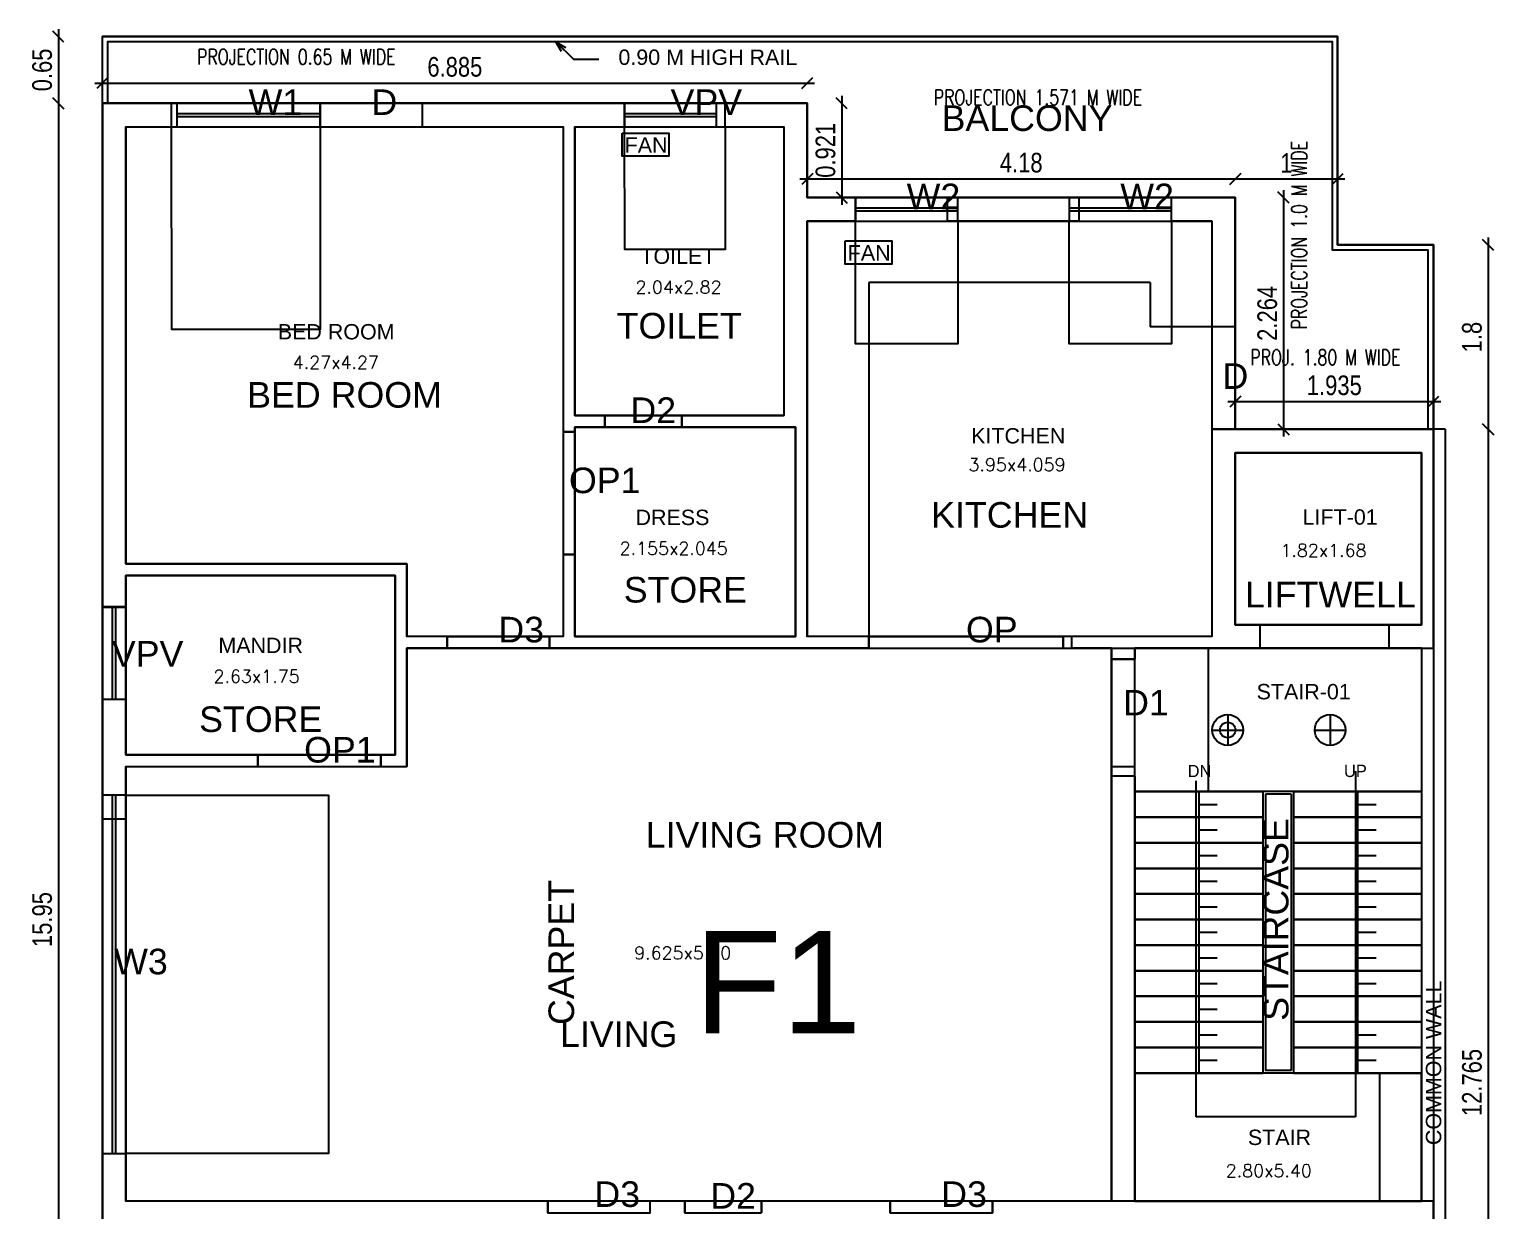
# Model space of a CAD drawing. Header units: metres. Extents: x 0 to 140, y 0 to 47.
# Drawn here: x 17.32 to 31.62, y 12.62 to 24.17 of the extents above; entities that cross this region are included whole.
import ezdxf
from ezdxf.enums import TextEntityAlignment as Align

# ---------------------------------------------------------------- set-up
doc = ezdxf.new("R2010")
doc.units = ezdxf.units.M
doc.header["$PDMODE"] = 3
doc.header["$PDSIZE"] = -3
for name, pattern in [('CENTER', [0]), ('DASHED', [0.75, 0.5, -0.25]), ('DASHED2', [0.375, 0.25, -0.125])]:
    doc.linetypes.add(name, pattern=pattern)
doc.layers.get('0').update_dxf_attribs({"linetype": 'CONTINUOUS'})
doc.layers.get('Defpoints').update_dxf_attribs({"linetype": 'CONTINUOUS'})
for name, color, linetype in [('_Balcony', 25, 'CONTINUOUS'), ('_CarpetArea', 191, 'CONTINUOUS'), ('_Door', 114, 'CONTINUOUS'), ('_Flr', 153, 'CONTINUOUS'), ('_LiftWell', 171, 'CONTINUOUS'), ('_PrintAdditionalDetail', 223, 'CONTINUOUS'), ('_ResiFAR', 190, 'CONTINUOUS'), ('_ResiFSI', 190, 'CONTINUOUS'), ('_Room', 72, 'CONTINUOUS'), ('_StairCase', 120, 'CONTINUOUS'), ('_Window', 115, 'CONTINUOUS'), ('FLOOR01', 132, 'CONTINUOUS')]:
    doc.layers.add(name, color=color, linetype=linetype)
for name, color, linetype, lineweight in [('PROJECTION', 4, 'DASHED2', 18), ('TEXT AREA', 3, 'CONTINUOUS', 20), ('TEXT NAME', 1, 'CONTINUOUS', 20), ('TEXT SIZE', 2, 'CONTINUOUS', 20)]:
    doc.layers.add(name, color=color, linetype=linetype, lineweight=lineweight)
doc.styles.add('AR 2.0 mm', font='arial.ttf', dxfattribs={"height": 100})
doc.styles.add('DIM', font='arial.ttf', dxfattribs={"width": 0.8})
doc.styles.add('PreDCRFont', font='arial.ttf', dxfattribs={"height": 0.25})
doc.styles.add('RS 1.5 mm', font='romans.shx', dxfattribs={"height": 75})
doc.styles.add('RS 1.75 mm', font='romans.shx', dxfattribs={"height": 87.5})
doc.styles.add('RS 2.5 mm', font='arial.ttf', dxfattribs={"height": 125})
doc.styles.add('WD-25', font='ARIALN.TTF', dxfattribs={"height": 50})
doc.dimstyles.new('1 DIM BIG', dxfattribs={"dimscale": 0.06, "dimtxt": 3.2, "dimasz": 1.8, "dimexe": 0.7, "dimexo": 0, "dimgap": 1, "dimtad": 1, "dimdec": 4, "dimdsep": 46, "dimtxsty": 'DIM', "dimblk1": 'OBLIQUE', "dimblk2": 'OBLIQUE', "dimsah": 1, "dimcen": 0, "dimdle": 1.2, "dimse1": 1, "dimse2": 1, "dimclrd": 3, "dimclre": 5, "dimclrt": 256, "dimadec": 0, "dimazin": 0, "dimtfac": 1, "dimtdec": 4, "dimtix": 1, "dimtmove": 2, "dimatfit": 3, "dimldrblk": 'OPEN30', "dimfxl": 0.7, "dimtolj": 1, "dimarcsym": 0})

# ---------------------------------------------------------------- blocks, each defined once
blk = doc.blocks.new('_Oblique')
at = {"color": 0, "linetype": 'ByBlock', "lineweight": -2}
blk.add_line((-0.5, -0.5), (0.5, 0.5), dxfattribs=at)
blk = doc.blocks.new('*D14')
at = {"lineweight": -2, "transparency": 16777216}
blk.add_line((17.601, 24.166), (17.601, 23.372), dxfattribs=at)
at = {"layer": 'Defpoints', "color": 0, "linetype": 'ByBlock', "transparency": 16777216}
for p in [(17.809, 24.094), (17.601, 23.444), (17.809, 23.444)]:
    blk.add_point(p, dxfattribs=at)
at = {"linetype": 'ByBlock', "lineweight": -2, "transparency": 16777216, "xscale": 0.108, "yscale": 0.108, "zscale": 0.108}
for p, rotation in [((17.601, 24.094), 90), ((17.601, 23.444), 270)]:
    blk.add_blockref('_Oblique', p, dxfattribs=dict(at, rotation=rotation))
at = {"linetype": 'ByBlock', "transparency": 16777216, "insert": (17.443, 23.769), "char_height": 0.192, "attachment_point": 5, "rotation": 90, "style": 'DIM', "bg_fill": 3, "box_fill_scale": 1.1, "bg_fill_color": 256, "bg_fill_true_color": 13158600, "bg_fill_transparency": 0}
blk.add_mtext('\\A1;0.65', dxfattribs=at)
blk = doc.blocks.new('_Open30')
at = {"color": 0, "linetype": 'ByBlock', "lineweight": -2}
for p, q in [((-1, 0.27), (0, 0)), ((0, 0), (-1, -0.27)), ((0, 0), (-1, 0))]:
    blk.add_line(p, q, dxfattribs=at)
blk = doc.blocks.new('*D15')
at = {"lineweight": -2, "transparency": 16777216}
blk.add_line((17.601, 23.516), (17.601, 7.422), dxfattribs=at)
at = {"layer": 'Defpoints', "color": 0, "linetype": 'ByBlock', "transparency": 16777216}
for p in [(17.809, 23.444), (17.601, 7.494), (17.809, 7.494)]:
    blk.add_point(p, dxfattribs=at)
at = {"linetype": 'ByBlock', "lineweight": -2, "transparency": 16777216, "xscale": 0.108, "yscale": 0.108, "zscale": 0.108}
for p, rotation in [((17.601, 23.444), 90), ((17.601, 7.494), 270)]:
    blk.add_blockref('_Oblique', p, dxfattribs=dict(at, rotation=rotation))
at = {"linetype": 'ByBlock', "transparency": 16777216, "insert": (17.443, 15.469), "char_height": 0.192, "attachment_point": 5, "rotation": 90, "style": 'DIM', "bg_fill": 3, "box_fill_scale": 1.1, "bg_fill_color": 256, "bg_fill_true_color": 13158600, "bg_fill_transparency": 0}
blk.add_mtext('\\A1;15.95', dxfattribs=at)
blk = doc.blocks.new('*D17')
at = {"lineweight": -2, "transparency": 16777216}
blk.add_line((25.252, 23.516), (25.252, 22.451), dxfattribs=at)
at = {"layer": 'Defpoints', "color": 0, "linetype": 'ByBlock', "transparency": 16777216}
for p in [(24.915, 23.444), (24.915, 22.523), (25.252, 22.523)]:
    blk.add_point(p, dxfattribs=at)
at = {"linetype": 'ByBlock', "lineweight": -2, "transparency": 16777216, "xscale": 0.108, "yscale": 0.108, "zscale": 0.108}
for p, rotation in [((25.252, 23.444), 90), ((25.252, 22.523), 270)]:
    blk.add_blockref('_Oblique', p, dxfattribs=dict(at, rotation=rotation))
at = {"linetype": 'ByBlock', "transparency": 16777216, "insert": (25.094, 22.984), "char_height": 0.192, "attachment_point": 5, "rotation": 90, "style": 'DIM', "bg_fill": 3, "box_fill_scale": 1.1, "bg_fill_color": 256, "bg_fill_true_color": 13158600, "bg_fill_transparency": 0}
blk.add_mtext('\\A1;0.921', dxfattribs=at)
blk = doc.blocks.new('*D18')
at = {"lineweight": -2, "transparency": 16777216}
blk.add_line((17.958, 23.64), (24.987, 23.64), dxfattribs=at)
at = {"layer": 'Defpoints', "color": 0, "linetype": 'ByBlock', "transparency": 16777216}
for p in [(24.915, 23.64), (18.03, 23.444), (24.915, 23.444)]:
    blk.add_point(p, dxfattribs=at)
at = {"linetype": 'ByBlock', "lineweight": -2, "transparency": 16777216, "xscale": 0.108, "yscale": 0.108, "zscale": 0.108, "rotation": 180}
blk.add_blockref('_Oblique', (18.03, 23.64), dxfattribs=at)
at = {"linetype": 'ByBlock', "lineweight": -2, "transparency": 16777216, "xscale": 0.108, "yscale": 0.108, "zscale": 0.108}
blk.add_blockref('_Oblique', (24.915, 23.64), dxfattribs=at)
at = {"linetype": 'ByBlock', "transparency": 16777216, "insert": (21.473, 23.798), "char_height": 0.192, "attachment_point": 5, "style": 'DIM', "bg_fill": 3, "box_fill_scale": 1.1, "bg_fill_color": 256, "bg_fill_true_color": 13158600, "bg_fill_transparency": 0}
blk.add_mtext('\\A1;6.885', dxfattribs=at)
blk = doc.blocks.new('*D19')
at = {"lineweight": -2, "transparency": 16777216}
blk.add_line((24.843, 22.704), (29.167, 22.704), dxfattribs=at)
at = {"layer": 'Defpoints', "color": 0, "linetype": 'ByBlock', "transparency": 16777216}
for p in [(29.095, 22.704), (24.915, 22.523), (29.095, 22.523)]:
    blk.add_point(p, dxfattribs=at)
at = {"linetype": 'ByBlock', "lineweight": -2, "transparency": 16777216, "xscale": 0.108, "yscale": 0.108, "zscale": 0.108, "rotation": 180}
blk.add_blockref('_Oblique', (24.915, 22.704), dxfattribs=at)
at = {"linetype": 'ByBlock', "lineweight": -2, "transparency": 16777216, "xscale": 0.108, "yscale": 0.108, "zscale": 0.108}
blk.add_blockref('_Oblique', (29.095, 22.704), dxfattribs=at)
at = {"linetype": 'ByBlock', "transparency": 16777216, "insert": (27.005, 22.862), "char_height": 0.192, "attachment_point": 5, "style": 'DIM', "bg_fill": 3, "box_fill_scale": 1.1, "bg_fill_color": 256, "bg_fill_true_color": 13158600, "bg_fill_transparency": 0}
blk.add_mtext('\\A1;4.18', dxfattribs=at)
blk = doc.blocks.new('*D20')
at = {"lineweight": -2, "transparency": 16777216}
blk.add_line((29.567, 22.595), (29.567, 20.187), dxfattribs=at)
at = {"layer": 'Defpoints', "color": 0, "linetype": 'ByBlock', "transparency": 16777216}
for p in [(29.095, 22.523), (29.095, 20.259), (29.567, 20.259)]:
    blk.add_point(p, dxfattribs=at)
at = {"linetype": 'ByBlock', "lineweight": -2, "transparency": 16777216, "xscale": 0.108, "yscale": 0.108, "zscale": 0.108}
for p, rotation in [((29.567, 22.523), 90), ((29.567, 20.259), 270)]:
    blk.add_blockref('_Oblique', p, dxfattribs=dict(at, rotation=rotation))
at = {"linetype": 'ByBlock', "transparency": 16777216, "insert": (29.409, 21.391), "char_height": 0.192, "attachment_point": 5, "rotation": 90, "style": 'DIM', "bg_fill": 3, "box_fill_scale": 1.1, "bg_fill_color": 256, "bg_fill_true_color": 13158600, "bg_fill_transparency": 0}
blk.add_mtext('\\A1;2.264', dxfattribs=at)
blk = doc.blocks.new('*D21')
at = {"lineweight": -2, "transparency": 16777216}
blk.add_line((29.023, 20.529), (31.102, 20.529), dxfattribs=at)
at = {"layer": 'Defpoints', "color": 0, "linetype": 'ByBlock', "transparency": 16777216}
for p in [(31.03, 20.529), (29.095, 20.259), (31.03, 20.259)]:
    blk.add_point(p, dxfattribs=at)
at = {"linetype": 'ByBlock', "lineweight": -2, "transparency": 16777216, "xscale": 0.108, "yscale": 0.108, "zscale": 0.108, "rotation": 180}
blk.add_blockref('_Oblique', (29.095, 20.529), dxfattribs=at)
at = {"linetype": 'ByBlock', "lineweight": -2, "transparency": 16777216, "xscale": 0.108, "yscale": 0.108, "zscale": 0.108}
blk.add_blockref('_Oblique', (31.03, 20.529), dxfattribs=at)
at = {"linetype": 'ByBlock', "transparency": 16777216, "insert": (30.063, 20.687), "char_height": 0.192, "attachment_point": 5, "style": 'DIM', "bg_fill": 3, "box_fill_scale": 1.1, "bg_fill_color": 256, "bg_fill_true_color": 13158600, "bg_fill_transparency": 0}
blk.add_mtext('\\A1;1.935', dxfattribs=at)
blk = doc.blocks.new('*D22')
at = {"lineweight": -2, "transparency": 16777216}
blk.add_line((31.566, 22.131), (31.566, 20.187), dxfattribs=at)
at = {"layer": 'Defpoints', "color": 0, "linetype": 'ByBlock', "transparency": 16777216}
for p in [(31.03, 22.059), (31.03, 20.259), (31.566, 20.259)]:
    blk.add_point(p, dxfattribs=at)
at = {"linetype": 'ByBlock', "lineweight": -2, "transparency": 16777216, "xscale": 0.108, "yscale": 0.108, "zscale": 0.108}
for p, rotation in [((31.566, 22.059), 90), ((31.566, 20.259), 270)]:
    blk.add_blockref('_Oblique', p, dxfattribs=dict(at, rotation=rotation))
at = {"linetype": 'ByBlock', "transparency": 16777216, "insert": (31.408, 21.159), "char_height": 0.192, "attachment_point": 5, "rotation": 90, "style": 'DIM', "bg_fill": 3, "box_fill_scale": 1.1, "bg_fill_color": 256, "bg_fill_true_color": 13158600, "bg_fill_transparency": 0}
blk.add_mtext('\\A1;1.8', dxfattribs=at)
blk = doc.blocks.new('*D23')
at = {"lineweight": -2, "transparency": 16777216}
blk.add_line((31.566, 20.331), (31.566, 7.422), dxfattribs=at)
at = {"layer": 'Defpoints', "color": 0, "linetype": 'ByBlock', "transparency": 16777216}
for p in [(31.03, 20.259), (30.98, 7.494), (31.566, 7.494)]:
    blk.add_point(p, dxfattribs=at)
at = {"linetype": 'ByBlock', "lineweight": -2, "transparency": 16777216, "xscale": 0.108, "yscale": 0.108, "zscale": 0.108}
for p, rotation in [((31.566, 20.259), 90), ((31.566, 7.494), 270)]:
    blk.add_blockref('_Oblique', p, dxfattribs=dict(at, rotation=rotation))
at = {"linetype": 'ByBlock', "transparency": 16777216, "insert": (31.408, 13.877), "char_height": 0.192, "attachment_point": 5, "rotation": 90, "style": 'DIM', "bg_fill": 3, "box_fill_scale": 1.1, "bg_fill_color": 256, "bg_fill_true_color": 13158600, "bg_fill_transparency": 0}
blk.add_mtext('\\A1;12.765', dxfattribs=at)
blk = doc.blocks.new('Direction Ref Point')
at = {"layer": '_Flr'}
for p, q in [((0, 0.15), (0, -0.15)), ((-0.15, 0), (0.15, 0))]:
    blk.add_line(p, q, dxfattribs=at)
for radius in [0.15, 0.075]:
    blk.add_circle((0, 0), radius, dxfattribs=at)
blk = doc.blocks.new('Common Point')
at = {"layer": '_ResiFSI'}
for p, q in [((0, 0.15), (0, -0.15)), ((-0.15, 0), (0.15, 0))]:
    blk.add_line(p, q, dxfattribs=at)
blk.add_circle((0, 0), 0.15, dxfattribs=at)
blk = doc.blocks.new('*D106')
at = {"color": 3, "linetype": 'ByBlock', "lineweight": -2, "transparency": 16777216}
blk.add_line((29.023, 22.704), (30.167, 22.704), dxfattribs=at)
at = {"layer": 'Defpoints', "color": 0, "linetype": 'ByBlock', "transparency": 16777216}
for p in [(29.095, 22.704), (30.095, 22.704), (30.095, 22.704)]:
    blk.add_point(p, dxfattribs=at)
at = {"color": 3, "linetype": 'ByBlock', "lineweight": -2, "transparency": 16777216, "xscale": 0.108, "yscale": 0.108, "zscale": 0.108, "rotation": 180}
blk.add_blockref('_Oblique', (29.095, 22.704), dxfattribs=at)
at = {"color": 3, "linetype": 'ByBlock', "lineweight": -2, "transparency": 16777216, "xscale": 0.108, "yscale": 0.108, "zscale": 0.108}
blk.add_blockref('_Oblique', (30.095, 22.704), dxfattribs=at)
at = {"linetype": 'ByBlock', "transparency": 16777216, "insert": (29.595, 22.86), "char_height": 0.192, "attachment_point": 5, "style": 'DIM'}
blk.add_mtext('\\A1;1', dxfattribs=at)

msp = doc.modelspace()

# ---------------------------------------------------------------- linework, layer by layer
at = {"linetype": 'ByBlock'}
for p, q in [((18.03039, 23.44413), (18.03039, 24.09413)), ((18.03039, 23.44413), (18.70439, 23.44413)), ((18.03039, 23.44413), (18.03039, 18.52188)), ((18.70439, 23.21413), (18.70439, 23.44413)), ((20.15843, 23.44413), (23.12999, 23.44413)), ((20.15843, 23.21413), (20.15843, 23.44413)), ((21.15843, 23.21413), (21.15843, 23.44413)), ((23.12999, 23.21413), (23.12999, 23.44413)), ((24.11434, 23.44413), (24.91539, 23.44413)), ((24.11434, 23.21413), (24.11434, 23.44413)), ((24.91539, 23.44413), (24.91539, 22.52313)), ((18.26039, 23.21413), (18.70439, 23.21413)), ((18.26039, 23.21413), (18.26039, 18.94413)), ((21.15843, 23.21413), (22.53039, 23.21413)), ((22.53039, 23.21413), (22.53039, 20.23442)), ((22.64539, 23.21413), (23.12999, 23.21413)), ((22.64539, 23.21413), (22.64539, 20.39413)), ((24.11434, 23.21413), (24.68539, 23.21413)), ((24.68539, 23.21413), (24.68539, 20.39413)), ((25.38604, 22.52313), (24.91539, 22.52313)), ((25.38604, 22.29313), (25.38604, 22.52313)), ((27.57246, 22.52313), (26.28604, 22.52313)), ((26.28604, 22.29313), (26.28604, 22.52313)), ((27.57246, 22.29313), (27.57246, 22.52313)), ((29.09539, 22.52313), (28.47246, 22.52313)), ((28.47246, 22.29313), (28.47246, 22.52313)), ((29.09539, 22.52313), (29.09539, 20.25913)), ((24.91539, 22.29313), (24.91539, 18.23413)), ((25.38604, 22.29313), (24.91539, 22.29313)), ((27.57246, 22.29313), (26.28604, 22.29313)), ((28.86539, 22.29313), (28.47246, 22.29313)), ((28.86539, 22.29313), (28.86539, 21.25913)), ((25.51539, 21.69313), (25.51539, 18.11913)), ((28.26539, 21.69313), (25.51539, 21.69313)), ((28.26539, 21.69313), (28.26539, 21.25913)), ((28.86539, 21.25913), (28.26539, 21.25913)), ((29.09539, 21.25913), (28.86539, 21.25913)), ((22.64539, 20.39413), (22.93892, 20.39413)), ((22.93892, 20.27913), (22.93892, 20.39413)), ((23.68892, 20.39413), (24.68539, 20.39413)), ((23.68892, 20.27913), (23.68892, 20.39413)), ((22.53039, 20.23442), (22.64539, 20.23442)), ((22.64539, 20.27913), (24.80039, 20.27913)), ((22.64539, 20.27913), (22.64539, 20.23442)), ((24.80039, 20.27913), (24.80039, 18.23413)), ((28.86539, 20.25913), (28.86539, 18.23413)), ((31.14539, 20.25913), (28.86539, 20.25913)), ((31.14539, 20.25913), (31.14539, 7.49413)), ((29.09539, 20.02913), (29.09539, 18.34913)), ((30.91539, 20.02913), (29.09539, 20.02913)), ((30.91539, 20.02913), (30.91539, 18.34913)), ((22.53039, 19.03442), (22.53039, 18.23413)), ((22.53039, 19.03442), (22.64539, 19.03442)), ((22.64539, 19.03442), (22.64539, 18.23413)), ((18.26039, 18.94413), (21.00539, 18.94413)), ((21.00539, 18.94413), (21.00539, 18.23413)), ((18.26039, 18.82913), (20.89039, 18.82913)), ((18.26039, 18.82913), (18.26039, 18.52188)), ((20.89039, 18.82913), (20.89039, 17.07913)), ((18.03039, 18.52188), (18.26039, 18.52188)), ((29.34, 18.34913), (29.09539, 18.34913)), ((29.34, 18.11913), (29.34, 18.34913)), ((30.91539, 18.34913), (30.60014, 18.34913)), ((30.60014, 18.11913), (30.60014, 18.34913)), ((21.39784, 18.23413), (21.00539, 18.23413)), ((21.39784, 18.11913), (21.39784, 18.23413)), ((22.53039, 18.23413), (22.39784, 18.23413)), ((22.39784, 18.11913), (22.39784, 18.23413)), ((24.80039, 18.23413), (22.64539, 18.23413)), ((25.51539, 18.23413), (24.91539, 18.23413)), ((27.88539, 18.23413), (27.49898, 18.23413)), ((27.49898, 18.11913), (27.49898, 18.23413)), ((28.86539, 18.23413), (27.88539, 18.23413)), ((21.00539, 18.11913), (21.00539, 16.96413)), ((25.51539, 18.11913), (21.00539, 18.11913)), ((27.88539, 18.11913), (27.49898, 18.11913)), ((27.88539, 18.11913), (27.88539, 12.71913)), ((28.11539, 18.11913), (28.11539, 18.01259)), ((30.60014, 18.11913), (28.11539, 18.11913)), ((30.91539, 18.11913), (30.60014, 18.11913)), ((30.91539, 18.11913), (30.91539, 12.71913)), ((27.88539, 18.01259), (28.11539, 18.01259)), ((18.03039, 17.62313), (18.03039, 16.45301)), ((18.03039, 17.62313), (18.26039, 17.62313)), ((18.26039, 17.62313), (18.26039, 17.07913)), ((18.26039, 17.07913), (19.54981, 17.07913)), ((19.54981, 16.96413), (19.54981, 17.07913)), ((20.74981, 17.07913), (20.89039, 17.07913)), ((20.74981, 16.96413), (20.74981, 17.07913)), ((18.26039, 16.96413), (19.54981, 16.96413)), ((18.26039, 16.96413), (18.26039, 16.45301)), ((20.74981, 16.96413), (21.00539, 16.96413)), ((30.26894, 16.92017), (30.26894, 13.54163)), ((28.11539, 16.86859), (27.88539, 16.86859)), ((28.11539, 16.86859), (28.11539, 12.71913)), ((28.71382, 13.54163), (28.71382, 16.82424)), ((29.36539, 16.71913), (28.11539, 16.71913)), ((29.36539, 16.71913), (29.36539, 13.96913)), ((30.91539, 16.71913), (29.36539, 16.71913)), ((29.39039, 16.69413), (29.39039, 13.99413)), ((29.64039, 16.69413), (29.39039, 16.69413)), ((29.64039, 16.69413), (29.64039, 13.99413)), ((29.66539, 16.71913), (29.66539, 13.96913)), ((18.03039, 16.45301), (18.26039, 16.45301)), ((29.36539, 16.46913), (28.11539, 16.46913)), ((30.91539, 16.46913), (29.66539, 16.46913)), ((29.36539, 16.21913), (28.11539, 16.21913)), ((30.91539, 16.21913), (29.66539, 16.21913)), ((29.36539, 15.96913), (28.11539, 15.96913)), ((30.91539, 15.96913), (29.66539, 15.96913)), ((29.36539, 15.71913), (28.11539, 15.71913)), ((30.91539, 15.71913), (29.66539, 15.71913)), ((29.36539, 15.46913), (28.11539, 15.46913)), ((30.91539, 15.46913), (29.66539, 15.46913)), ((29.36539, 15.21913), (28.11539, 15.21913)), ((30.91539, 15.21913), (29.66539, 15.21913)), ((29.36539, 14.96913), (28.11539, 14.96913)), ((30.91539, 14.96913), (29.66539, 14.96913)), ((29.36539, 14.71913), (28.11539, 14.71913)), ((30.91539, 14.71913), (29.66539, 14.71913)), ((29.36539, 14.46913), (28.11539, 14.46913)), ((30.91539, 14.46913), (29.66539, 14.46913)), ((29.36539, 14.21913), (28.11539, 14.21913)), ((30.91539, 14.21913), (29.66539, 14.21913)), ((30.91539, 13.96913), (28.11539, 13.96913)), ((29.64039, 13.99413), (29.39039, 13.99413)), ((30.26894, 13.54163), (28.71382, 13.54163)), ((18.03039, 13.18368), (18.03039, 7.49413)), ((18.03039, 13.18368), (18.26039, 13.18368)), ((18.26039, 13.18368), (18.26039, 12.71913)), ((27.88539, 12.71913), (18.26039, 12.71913)), ((22.37976, 12.60413), (22.37976, 12.71913)), ((23.37976, 12.60413), (23.37976, 12.71913)), ((23.71882, 12.60413), (23.71882, 12.71913)), ((24.46882, 12.60413), (24.46882, 12.71913)), ((25.7235, 12.60413), (25.7235, 12.71913)), ((26.7235, 12.60413), (26.7235, 12.71913)), ((30.91539, 12.71913), (28.11539, 12.71913))]:
    msp.add_line(p, q, dxfattribs=at)
for p, q in [((18.70439, 23.44413), (20.15843, 23.44413)), ((18.70439, 23.44313), (20.15843, 23.44313)), ((23.12999, 23.44413), (24.11434, 23.44413)), ((23.12999, 23.44313), (24.11434, 23.44313)), ((25.38604, 22.52313), (26.28604, 22.52313)), ((25.38604, 22.52213), (26.28604, 22.52213)), ((27.57246, 22.52313), (28.47246, 22.52313)), ((27.57246, 22.52213), (28.47246, 22.52213)), ((18.25939, 18.52188), (18.25939, 17.62313)), ((18.26039, 18.52188), (18.26039, 17.62313)), ((18.25939, 16.45301), (18.25939, 13.18368)), ((18.26039, 16.45301), (18.26039, 13.18368))]:
    msp.add_line(p, q)
at = {"linetype": 'DASHED'}
msp.add_line((31.03039, 20.25913), (31.03039, 7.49413), dxfattribs=at)
at = {"linetype": 'ByBlock'}
for points in [[(31.03039, 20.25913), (31.03039, 22.05913), (30.09539, 22.05913), (30.09539, 24.09413), (18.03039, 24.09413)], [(30.98039, 20.25913), (30.98039, 22.00913), (30.04539, 22.00913), (30.04539, 24.04413), (18.08039, 24.04413), (18.08039, 23.44413)]]:
    msp.add_lwpolyline(points, dxfattribs=at)
at = {"layer": '_CarpetArea', "linetype": 'ByBlock'}
for points in [[(22.37976, 12.60413), (22.37976, 12.71913), (18.26039, 12.71913), (18.26039, 16.96413), (19.54981, 16.96413), (19.54981, 17.07913), (18.26039, 17.07913), (18.26039, 18.82913), (20.89039, 18.82913), (20.89039, 17.07913), (20.74981, 17.07913), (20.74981, 16.96413), (21.00539, 16.96413), (21.00539, 18.11913), (21.39784, 18.11913), (21.39784, 18.23413), (21.00539, 18.23413), (21.00539, 18.94413), (18.26039, 18.94413), (18.26039, 23.21413), (22.53039, 23.21413), (22.53039, 20.23442), (22.64539, 20.23442), (22.64539, 20.27913), (22.93892, 20.27913), (22.93892, 20.39413), (22.64539, 20.39413), (22.64539, 23.21413), (24.68539, 23.21413), (24.68539, 20.39413), (23.68892, 20.39413), (23.68892, 20.27913), (24.80039, 20.27913), (24.80039, 18.23413), (22.64539, 18.23413), (22.64539, 19.03442), (22.53039, 19.03442), (22.53039, 18.23413), (22.39784, 18.23413), (22.39784, 18.11913), (25.51539, 18.11913), (25.51539, 18.23413), (24.91539, 18.23413), (24.91539, 22.29313), (28.86539, 22.29313), (28.86539, 18.23413), (27.41539, 18.23413), (27.41539, 18.11913), (27.88539, 18.11913), (27.88539, 12.71913), (26.7235, 12.71913), (26.7235, 12.60413)], [(25.7235, 12.60413), (25.7235, 12.71913), (24.46882, 12.71913), (24.46882, 12.60413)]]:
    msp.add_lwpolyline(points, dxfattribs=at)
at = {"layer": '_Door', "linetype": 'ByBlock'}
for points in [[(23.68892, 20.27913), (23.68892, 20.39413), (22.93892, 20.39413), (22.93892, 20.27913)], [(22.53039, 19.03442), (22.64539, 19.03442), (22.64539, 20.23442), (22.53039, 20.23442)], [(25.51539, 18.23413), (25.51539, 18.11913), (27.41539, 18.11913), (27.41539, 18.23413)], [(20.74981, 16.96413), (20.74981, 17.07913), (19.54981, 17.07913), (19.54981, 16.96413)], [(24.46882, 12.60413), (24.46882, 12.71913), (23.71882, 12.71913), (23.71882, 12.60413)]]:
    msp.add_lwpolyline(points, close=True, dxfattribs=at)
at = {"layer": '_Door'}
for points in [[(21.39784, 18.23413), (21.39784, 18.11913), (22.39784, 18.11913), (22.39784, 18.23413)], [(27.88539, 16.96259), (28.11539, 16.96259), (28.11539, 18.01259), (27.88539, 18.01259)], [(22.37976, 12.71913), (22.37976, 12.60413), (23.37976, 12.60413), (23.37976, 12.71913)], [(25.7235, 12.71913), (25.7235, 12.60413), (26.7235, 12.60413), (26.7235, 12.71913)]]:
    msp.add_lwpolyline(points, close=True, dxfattribs=at)
at = {"layer": '_PrintAdditionalDetail'}
for points in [[(23.10705, 23.15116), (23.56243, 23.15116), (23.56243, 22.92499), (23.10705, 22.92499)], [(25.28587, 22.09811), (25.74125, 22.09811), (25.74125, 21.87194), (25.28587, 21.87194)]]:
    msp.add_lwpolyline(points, close=True, dxfattribs=at)
at = {"layer": '_Room', "linetype": 'ByBlock'}
for points in [[(18.26039, 23.21413), (22.53039, 23.21413), (22.53039, 18.23413), (21.00539, 18.23413), (21.00539, 18.94413), (18.26039, 18.94413)], [(22.64539, 23.21413), (24.68539, 23.21413), (24.68539, 20.39413), (22.64539, 20.39413)], [(24.91539, 22.29313), (28.86539, 22.29313), (28.86539, 18.23413), (24.91539, 18.23413)], [(22.64539, 18.23413), (24.80039, 18.23413), (24.80039, 20.27913), (22.64539, 20.27913)], [(18.26039, 12.71913), (18.26039, 16.96413), (21.00539, 16.96413), (21.00539, 18.11913), (27.88539, 18.11913), (27.88539, 12.71913)]]:
    msp.add_lwpolyline(points, close=True, dxfattribs=at)
at = {"layer": '_StairCase', "color": 231, "ltscale": 0.05}
msp.add_lwpolyline([(28.82945, 18.11913), (28.82945, 16.71913)], dxfattribs=at)
at = {"layer": '_StairCase', "linetype": 'ByBlock'}
for points in [[(28.11539, 16.71913), (29.36539, 16.71913)], [(28.11539, 16.46913), (29.36539, 16.46913)], [(28.11539, 16.21913), (29.36539, 16.21913)], [(28.11539, 15.96913), (29.36539, 15.96913)], [(28.11539, 15.71913), (29.36539, 15.71913)], [(28.11539, 15.46913), (29.36539, 15.46913)], [(28.11539, 15.21913), (29.36539, 15.21913)], [(28.11539, 14.96913), (29.36539, 14.96913)], [(28.11539, 14.71913), (29.36539, 14.71913)], [(28.11539, 14.46913), (29.36539, 14.46913)], [(28.11539, 14.21913), (29.36539, 14.21913)], [(28.11539, 13.96913), (29.36539, 13.96913)]]:
    msp.add_lwpolyline(points, dxfattribs=at)
at = {"layer": '_StairCase', "color": 161, "ltscale": 0.05}
msp.add_lwpolyline([(30.50746, 12.71913), (30.50746, 13.96913)], dxfattribs=at)
at = {"layer": '_Window', "linetype": 'CENTER'}
for points in [[(18.75843, 23.34413), (20.15843, 23.34413)], [(23.12999, 23.34413), (24.02999, 23.34413)], [(18.75843, 23.31413), (20.15843, 23.31413)], [(23.12999, 23.31413), (24.02999, 23.31413)], [(25.38604, 22.42313), (26.38604, 22.42313)], [(25.38604, 22.39313), (26.38604, 22.39313)], [(27.47246, 22.42313), (28.47246, 22.42313)], [(27.47246, 22.39313), (28.47246, 22.39313)], [(18.13039, 17.6225), (18.13039, 18.5225)], [(18.16039, 17.6225), (18.16039, 18.5225)], [(18.13039, 13.18368), (18.13039, 16.68368)], [(18.16039, 13.18368), (18.16039, 16.68368)]]:
    msp.add_lwpolyline(points, dxfattribs=at)
at = {"layer": '_Window', "linetype": 'ByBlock'}
for points in [[(18.03039, 17.6225), (18.26039, 17.6225), (18.26039, 18.5225), (18.03039, 18.5225)], [(18.03039, 13.18368), (18.26039, 13.18368), (18.26039, 16.68368), (18.03039, 16.68368)]]:
    msp.add_lwpolyline(points, close=True, dxfattribs=at)
at = {"layer": 'FLOOR01', "color": 246, "linetype": 'ByBlock'}
for p, q in [((22.93892, 20.39413), (23.68892, 20.39413)), ((22.64539, 20.23442), (22.64539, 19.03442)), ((25.51539, 18.23413), (27.41539, 18.23413)), ((19.54981, 17.07913), (20.74981, 17.07913))]:
    msp.add_line(p, q, dxfattribs=at)
at = {"layer": 'FLOOR01', "color": 26, "linetype": 'ByBlock'}
for p, q in [((21.39784, 18.23413), (22.39784, 18.23413)), ((27.88539, 18.01259), (27.88539, 16.96259))]:
    msp.add_line(p, q, dxfattribs=at)
at = {"layer": 'FLOOR01', "color": 191, "linetype": 'ByBlock'}
for p, q in [((28.11539, 16.71913), (29.36539, 16.71913)), ((28.11539, 16.46913), (29.36539, 16.46913)), ((28.11539, 16.21913), (29.36539, 16.21913)), ((28.11539, 15.96913), (29.36539, 15.96913)), ((28.11539, 15.71913), (29.36539, 15.71913)), ((28.11539, 15.46913), (29.36539, 15.46913)), ((28.11539, 15.21913), (29.36539, 15.21913)), ((28.11539, 14.96913), (29.36539, 14.96913)), ((28.11539, 14.71913), (29.36539, 14.71913)), ((28.11539, 14.46913), (29.36539, 14.46913)), ((28.11539, 14.21913), (29.36539, 14.21913)), ((28.11539, 13.96913), (29.36539, 13.96913))]:
    msp.add_line(p, q, dxfattribs=at)
at = {"layer": 'FLOOR01', "color": 190, "linetype": 'ByBlock'}
for p, q in [((28.74039, 16.71913), (28.74039, 16.46913)), ((30.29039, 16.71913), (30.29039, 16.46913)), ((28.74039, 16.46913), (28.74039, 16.21913)), ((30.29039, 16.46913), (30.29039, 16.21913)), ((28.74039, 16.21913), (28.74039, 15.96913)), ((30.29039, 16.21913), (30.29039, 15.96913)), ((28.74039, 15.96913), (28.74039, 15.71913)), ((30.29039, 15.96913), (30.29039, 15.71913)), ((28.74039, 15.71913), (28.74039, 15.46913)), ((30.29039, 15.71913), (30.29039, 15.46913)), ((28.74039, 15.46913), (28.74039, 15.21913)), ((30.29039, 15.46913), (30.29039, 15.21913)), ((28.74039, 15.21913), (28.74039, 14.96913)), ((30.29039, 15.21913), (30.29039, 14.96913)), ((28.74039, 14.96913), (28.74039, 14.71913)), ((30.29039, 14.96913), (30.29039, 14.71913)), ((28.74039, 14.71913), (28.74039, 14.46913)), ((30.29039, 14.71913), (30.29039, 14.46913)), ((28.74039, 14.46913), (28.74039, 14.21913)), ((30.29039, 14.46913), (30.29039, 14.21913)), ((28.74039, 14.21913), (28.74039, 13.96913)), ((30.29039, 14.21913), (30.29039, 13.96913))]:
    msp.add_line(p, q, dxfattribs=at)
at = {"layer": 'FLOOR01', "color": 192, "linetype": 'ByBlock'}
for p, q in [((28.74039, 16.59413), (28.92039, 16.59413)), ((30.29039, 16.59413), (30.47039, 16.59413)), ((28.74039, 16.34413), (28.92039, 16.34413)), ((30.29039, 16.34413), (30.47039, 16.34413)), ((28.74039, 16.09413), (28.92039, 16.09413)), ((30.29039, 16.09413), (30.47039, 16.09413)), ((28.74039, 15.84413), (28.92039, 15.84413)), ((30.29039, 15.84413), (30.47039, 15.84413)), ((28.74039, 15.59413), (28.92039, 15.59413)), ((30.29039, 15.59413), (30.47039, 15.59413)), ((28.74039, 15.34413), (28.92039, 15.34413)), ((30.29039, 15.34413), (30.47039, 15.34413)), ((28.74039, 15.09413), (28.92039, 15.09413)), ((30.29039, 15.09413), (30.47039, 15.09413)), ((28.74039, 14.84413), (28.92039, 14.84413)), ((30.29039, 14.84413), (30.47039, 14.84413)), ((28.74039, 14.59413), (28.92039, 14.59413)), ((28.74039, 14.34413), (28.92039, 14.34413)), ((30.29039, 14.34413), (30.47039, 14.34413)), ((28.74039, 14.09413), (28.92039, 14.09413)), ((30.29039, 14.09413), (30.47039, 14.09413))]:
    msp.add_line(p, q, dxfattribs=at)
at = {"layer": 'FLOOR01', "color": 150, "linetype": 'ByBlock'}
msp.add_lwpolyline([(18.26039, 23.21413), (22.53039, 23.21413), (22.53039, 18.23413), (21.00539, 18.23413), (21.00539, 18.94413), (18.26039, 18.94413), (18.26039, 23.21413)], dxfattribs=at)
at = {"layer": 'FLOOR01', "color": 103, "linetype": 'ByBlock'}
for points in [[(18.70439, 23.21413), (20.15843, 23.21413), (20.15843, 21.23413), (18.70843, 21.23413)], [(18.26039, 13.18368), (18.26039, 16.68368), (20.24039, 16.68368), (20.24039, 13.18368)]]:
    msp.add_lwpolyline(points, close=True, dxfattribs=at)
at = {"layer": 'FLOOR01', "color": 81, "linetype": 'ByBlock'}
for points in [[(22.64539, 23.21413), (24.68539, 23.21413), (24.68539, 20.39413), (22.64539, 20.39413)], [(22.64539, 18.23413), (24.80039, 18.23413), (24.80039, 20.27913), (22.64539, 20.27913)], [(20.89039, 18.82913), (18.26039, 18.82913), (18.26039, 17.07913), (20.89039, 17.07913)]]:
    msp.add_lwpolyline(points, close=True, dxfattribs=at)
at = {"layer": 'FLOOR01', "color": 128, "linetype": 'ByBlock'}
msp.add_lwpolyline([(23.12999, 23.21413), (24.11434, 23.21413), (24.11434, 22.01413), (23.13434, 22.01413)], close=True, dxfattribs=at)
at = {"layer": 'FLOOR01', "color": 150, "linetype": 'ByBlock'}
for points in [[(24.91539, 22.29313), (28.86539, 22.29313), (28.86539, 18.23413), (24.91539, 18.23413)], [(18.26039, 12.71913), (18.26039, 16.96413), (21.00539, 16.96413), (21.00539, 18.11913), (27.88539, 18.11913), (27.88539, 12.71913)]]:
    msp.add_lwpolyline(points, close=True, dxfattribs=at)
at = {"layer": 'FLOOR01', "color": 103, "linetype": 'ByBlock'}
for points in [[(25.38604, 22.29313), (26.38604, 22.29313), (26.38604, 21.09313), (25.38604, 21.09313), (25.38604, 22.29313)], [(27.47246, 22.29313), (28.47246, 22.29313), (28.47246, 21.09313), (27.47246, 21.09313), (27.47246, 22.29313)]]:
    msp.add_lwpolyline(points, dxfattribs=at)

# ---------------------------------------------------------------- block references
at = {"layer": '_Flr'}
msp.add_blockref('Direction Ref Point', (29.02148, 17.3207), dxfattribs=at)
at = {"layer": '_ResiFAR'}
msp.add_blockref('Common Point', (30.02148, 17.3207), dxfattribs=at)

# ---------------------------------------------------------------- texts
at = {"linetype": 'ByBlock', "char_height": 0.12, "width": 2.2416014, "attachment_point": 5, "style": 'WD-25'}
for s, insert in [('\\A1;\\pt0.36;{\\fCentury Gothic|b0|i0|c0|p34;DN}', (28.74639, 16.92017)), ('\\A1;\\pt0.36;{\\fCentury Gothic|b0|i0|c0|p34;UP}', (30.26894, 16.92017))]:
    msp.add_mtext(s, dxfattribs=dict(at, insert=insert))
at = {"layer": '_Balcony', "ltscale": 0.05, "insert": (27.06161, 23.42284), "char_height": 0.25, "attachment_point": 2, "style": 'PreDCRFont'}
msp.add_mtext('BALCONY', dxfattribs=at)
at = {"layer": '_CarpetArea', "insert": (22.64119, 15.14728), "char_height": 0.25, "attachment_point": 8, "rotation": 90, "style": 'PreDCRFont'}
msp.add_mtext('CARPET', dxfattribs=at)
at = {"layer": '_Door', "linetype": 'ByBlock', "style": 'PreDCRFont'}
for s, p in [('D2', (23.18774, 20.31991)), ('OP1', (22.58789, 19.63442)), ('OP', (26.46539, 18.17663)), ('OP1', (20.00068, 17.0027)), ('D2', (23.96764, 12.64491))]:
    msp.add_text(s, height=0.25, dxfattribs=at).set_placement(p)
at = {"layer": '_Door', "style": 'PreDCRFont'}
for s, p in [('D3', (21.89784, 18.17663)), ('D1', (28.00039, 17.46259)), ('D3', (22.83581, 12.66163)), ('D3', (26.2235, 12.66163))]:
    msp.add_text(s, height=0.25, dxfattribs=at).set_placement(p)
at = {"layer": '_LiftWell', "linetype": 'ByBlock', "insert": (30.02452, 18.7685), "char_height": 0.25, "attachment_point": 2, "style": 'PreDCRFont'}
msp.add_mtext('LIFTWELL', dxfattribs=at)
at = {"layer": '_PrintAdditionalDetail', "char_height": 0.15, "attachment_point": 2, "style": 'PreDCRFont'}
for insert in [(23.34123, 23.1103), (25.52005, 22.05725)]:
    msp.add_mtext('FAN', dxfattribs=dict(at, insert=insert))
at = {"layer": '_Room', "linetype": 'ByBlock', "insert": (23.07289, 14.47431), "char_height": 0.25, "attachment_point": 2, "style": 'PreDCRFont'}
msp.add_mtext('LIVING', dxfattribs=at)
at = {"layer": '_StairCase', "insert": (29.36539, 15.46913), "char_height": 0.25, "attachment_point": 2, "rotation": 90, "style": 'PreDCRFont'}
msp.add_mtext('STAIRCASE', dxfattribs=at)
at = {"layer": '_Window', "linetype": 'ByBlock', "style": 'PreDCRFont'}
for s, p in [('VPV', (18.12306, 17.94029)), ('W3', (18.14539, 14.93368))]:
    msp.add_text(s, height=0.25, dxfattribs=at).set_placement(p)
at = {"layer": 'FLOOR01', "color": 81, "linetype": 'ByBlock', "style": 'PreDCRFont'}
for s, p in [('TOILET', (23.05352, 21.14522)), ('STORE', (23.12288, 18.56595)), ('STORE', (18.97538, 17.30153))]:
    msp.add_text(s, height=0.25, dxfattribs=at).set_placement(p)
at = {"layer": 'FLOOR01', "color": 150, "linetype": 'ByBlock', "style": 'PreDCRFont'}
for s, p in [('BED ROOM', (19.44502, 20.46969)), ('KITCHEN', (26.12547, 19.29691)), ('LIVING ROOM', (23.33678, 16.17241))]:
    msp.add_text(s, height=0.25, dxfattribs=at).set_placement(p)
at = {"layer": 'FLOOR01', "color": 22, "style": 'AR 2.0 mm'}
msp.add_text('LIFT-01', height=0.15, dxfattribs=at).set_placement((29.75313, 19.32649))
at = {"layer": 'FLOOR01', "color": 115, "linetype": 'ByBlock', "style": 'AR 2.0 mm'}
msp.add_text('STAIR-01', height=0.15, dxfattribs=at).set_placement((29.30393, 17.62036))
at = {"layer": 'FLOOR01', "color": 230, "linetype": 'ByBlock', "style": 'PreDCRFont'}
msp.add_text('F1', height=1, dxfattribs=at).set_placement((23.81159, 14.35806))
at = {"layer": 'TEXT NAME', "style": 'RS 1.5 mm', "width": 0.75}
msp.add_text('PROJECTION 1.571 M WIDE', height=0.15, dxfattribs=at).set_placement((26.15085, 23.42618))
at = {"layer": 'TEXT NAME', "style": 'AR 2.0 mm'}
for s, p in [('TOILET', (23.28516, 21.8745)), ('BED ROOM', (19.74357, 21.13647)), ('KITCHEN', (26.51571, 20.12013)), ('DRESS', (23.23773, 19.32289)), ('LIFT', (29.75313, 19.32649)), ('MANDIR', (19.16363, 18.07213)), ('STAIR', (29.21896, 13.26631))]:
    msp.add_text(s, height=0.15, dxfattribs=at).set_placement(p)
at = {"layer": 'TEXT SIZE', "style": 'RS 1.75 mm'}
for s, p in [('2.04x2.82', (23.65806, 21.58461)), ('4.27x4.27', (20.31047, 20.84986)), ('3.95x4.059', (26.96412, 19.84967)), ('2.155x2.045', (23.61063, 19.033)), ('1.82x1.68', (29.95737, 19.01266)), ('2.63x1.75', (19.53653, 17.78224)), ('9.625x5.40', (23.69869, 15.08076)), ('2.80x5.40', (29.42319, 12.95248))]:
    msp.add_text(s, height=0.125, dxfattribs=at).set_placement(p, align=Align.CENTER)

# ---------------------------------------------------------------- dimensions: what is measured, and where the dimension line sits
at = {"linetype": 'ByBlock'}
dim = msp.add_linear_dim(base=(17.60064, 23.44413), p1=(17.80855, 24.09413), p2=(17.80855, 23.44413), angle=90, dimstyle='1 DIM BIG', override={"dimclrd": 256, "dimfxl": 0.18, "dimfxlon": 1, "dimtfill": 1, "dimarcsym": 1}, dxfattribs=at)
dim.commit()
dim.dimension.update_dxf_attribs({"geometry": '*D14', "text_midpoint": (17.44261, 23.76913)})

# ---------------------------------------------------------------- next in the draw order: dimensions: what is measured, and where the dimension line sits
for base, p1, p2, picture, middle in [((17.60064, 7.49413), (17.80855, 23.44413), (17.80855, 7.49413), '*D15', (17.44261, 15.46913)), ((25.25234, 22.52313), (24.91539, 23.44413), (24.91539, 22.52313), '*D17', (25.09431, 22.98363))]:
    dim = msp.add_linear_dim(base=base, p1=p1, p2=p2, angle=90, dimstyle='1 DIM BIG', override={"dimclrd": 256, "dimfxl": 0.18, "dimfxlon": 1, "dimtfill": 1, "dimarcsym": 1}, dxfattribs=at)
    dim.commit()
    dim.dimension.update_dxf_attribs({"geometry": picture, "text_midpoint": middle})

# ---------------------------------------------------------------- next in the draw order: dimensions: what is measured, and where the dimension line sits
for base, p1, p2, picture, middle in [((24.91539, 23.63973), (18.03039, 23.44413), (24.91539, 23.44413), '*D18', (21.47289, 23.79776)), ((29.09539, 22.7037), (24.91539, 22.52313), (29.09539, 22.52313), '*D19', (27.00539, 22.86173))]:
    dim = msp.add_linear_dim(base=base, p1=p1, p2=p2, dimstyle='1 DIM BIG', override={"dimclrd": 256, "dimfxl": 0.18, "dimfxlon": 1, "dimtfill": 1, "dimarcsym": 1}, dxfattribs=at)
    dim.commit()
    dim.dimension.update_dxf_attribs({"geometry": picture, "text_midpoint": middle})

# ---------------------------------------------------------------- next in the draw order: linework, layer by layer
msp.add_line((18.03039, 22.6048), (18.03039, 24.09413), dxfattribs=at)
at = {"layer": '_Door'}
msp.add_lwpolyline([(20.15843, 23.44413), (20.15843, 23.21413), (21.15843, 23.21413), (21.15843, 23.44413)], close=True, dxfattribs=at)
at = {"layer": '_Window', "linetype": 'ByBlock'}
for points in [[(18.75843, 23.44413), (18.75843, 23.21413), (20.15843, 23.21413), (20.15843, 23.44413)], [(23.12999, 23.44413), (23.12999, 23.21413), (24.02999, 23.21413), (24.02999, 23.44413)], [(25.38604, 22.52313), (25.38604, 22.29313), (26.38604, 22.29313), (26.38604, 22.52313)], [(27.47246, 22.52313), (27.47246, 22.29313), (28.47246, 22.29313), (28.47246, 22.52313)]]:
    msp.add_lwpolyline(points, close=True, dxfattribs=at)

# ---------------------------------------------------------------- next in the draw order: texts
at = {"layer": '_Door', "style": 'PreDCRFont'}
msp.add_text('D', height=0.25, dxfattribs=at).set_placement((20.65843, 23.32913))
at = {"layer": '_Window', "linetype": 'ByBlock', "style": 'PreDCRFont'}
for s, p in [('W1', (19.45843, 23.32913)), ('VPV', (23.57999, 23.32913)), ('W2', (25.88604, 22.40813)), ('W2', (27.97246, 22.40813))]:
    msp.add_text(s, height=0.25, dxfattribs=at).set_placement(p)
at = {"layer": 'TEXT AREA', "style": 'RS 2.5 mm'}
msp.add_text('0.90 M HIGH RAIL', height=0.15, dxfattribs=at).set_placement((23.0707, 23.81831))
at = {"layer": 'TEXT NAME', "style": 'RS 1.5 mm', "width": 0.75}
msp.add_text('PROJECTION 0.65 M WIDE', height=0.15, dxfattribs=at).set_placement((18.95556, 23.82253))

# ---------------------------------------------------------------- next in the draw order: dimensions: what is measured, and where the dimension line sits
at = {"linetype": 'ByBlock'}
dim = msp.add_linear_dim(base=(29.5672, 20.25913), p1=(29.09539, 22.52313), p2=(29.09539, 20.25913), angle=90, dimstyle='1 DIM BIG', override={"dimclrd": 256, "dimfxl": 0.18, "dimfxlon": 1, "dimtfill": 1, "dimarcsym": 1}, dxfattribs=at)
dim.commit()
dim.dimension.update_dxf_attribs({"geometry": '*D20', "text_midpoint": (29.40917, 21.39113)})

# ---------------------------------------------------------------- next in the draw order: leaders
at = {"layer": 'PROJECTION'}
msp.add_leader([(22.45925, 24.04413), (22.63071, 23.87548), (22.97595, 23.87375)], dimstyle='1 DIM BIG', override={"dimgap": 1, "dimtad": 0, "dimfxl": 2, "dimfxlon": 1, "dimarcsym": 1}, dxfattribs=at)

# ---------------------------------------------------------------- next in the draw order: texts
at = {"layer": 'TEXT NAME', "style": 'RS 1.5 mm', "width": 0.75}
msp.add_text('PROJECTION 1.0 M WIDE', height=0.15, rotation=90, dxfattribs=at).set_placement((29.7941, 21.23322))
msp.add_text('PROJ. 1.80 M WIDE', height=0.15, dxfattribs=at).set_placement((29.24319, 20.88635))

# ---------------------------------------------------------------- next in the draw order: dimensions: what is measured, and where the dimension line sits
at = {"linetype": 'ByBlock'}
dim = msp.add_linear_dim(base=(30.09539, 22.7037), p1=(29.09539, 22.7037), p2=(30.09539, 22.7037), dimstyle='1 DIM BIG', dxfattribs=at)
dim.commit()
dim.dimension.update_dxf_attribs({"geometry": '*D106', "text_midpoint": (29.59539, 22.86009)})
dim = msp.add_linear_dim(base=(31.03039, 20.5287), p1=(29.09539, 20.25913), p2=(31.03039, 20.25913), dimstyle='1 DIM BIG', override={"dimclrd": 256, "dimfxl": 0.18, "dimfxlon": 1, "dimtfill": 1, "dimarcsym": 1}, dxfattribs=at)
dim.commit()
dim.dimension.update_dxf_attribs({"geometry": '*D21', "text_midpoint": (30.06289, 20.6868)})

# ---------------------------------------------------------------- next in the draw order: linework, layer by layer
at = {"layer": '_Door'}
msp.add_lwpolyline([(28.86539, 20.25913), (29.09539, 20.25913), (29.09539, 21.25913), (28.86539, 21.25913)], close=True, dxfattribs=at)

# ---------------------------------------------------------------- next in the draw order: texts
at = {"layer": '_Door', "style": 'PreDCRFont'}
msp.add_text('D', height=0.25, dxfattribs=at).set_placement((28.97108, 20.65347))

# ---------------------------------------------------------------- next in the draw order: dimensions: what is measured, and where the dimension line sits
at = {"linetype": 'ByBlock'}
dim = msp.add_linear_dim(base=(31.5659, 20.25913), p1=(31.03039, 22.05913), p2=(31.03039, 20.25913), angle=90, dimstyle='1 DIM BIG', override={"dimclrd": 256, "dimfxl": 0.18, "dimfxlon": 1, "dimtfill": 1, "dimarcsym": 1}, dxfattribs=at)
dim.commit()
dim.dimension.update_dxf_attribs({"geometry": '*D22', "text_midpoint": (31.40787, 21.15913)})

# ---------------------------------------------------------------- next in the draw order: dimensions: what is measured, and where the dimension line sits
dim = msp.add_linear_dim(base=(31.5659, 7.49413), p1=(31.03039, 20.25913), p2=(30.98039, 7.49413), angle=90, dimstyle='1 DIM BIG', override={"dimclrd": 256, "dimfxl": 0.18, "dimfxlon": 1, "dimtfill": 1, "dimarcsym": 1}, dxfattribs=at)
dim.commit()
dim.dimension.update_dxf_attribs({"geometry": '*D23', "text_midpoint": (31.40787, 13.87663)})

# ---------------------------------------------------------------- next in the draw order: linework, layer by layer
at = {"layer": '_Balcony'}
msp.add_lwpolyline([(18.03039, 23.44413), (18.03039, 24.09413), (30.09539, 24.09413), (30.09539, 22.05913), (31.03039, 22.05913), (31.03039, 20.25913), (29.09539, 20.25913), (29.09539, 22.52313), (24.91539, 22.52313), (24.91539, 23.44413)], close=True, dxfattribs=at)
at = {"layer": '_LiftWell'}
msp.add_lwpolyline([(30.91539, 20.02913), (29.09539, 20.02913), (29.09539, 18.34913), (30.91539, 18.34913)], close=True, dxfattribs=at)
at = {"layer": '_ResiFAR', "linetype": 'ByBlock'}
msp.add_lwpolyline([(18.03039, 23.44413), (24.91539, 23.44413), (24.91539, 22.52313), (29.09539, 22.52313), (29.09539, 20.25913), (31.03039, 20.25913), (31.03039, 7.49413), (18.03039, 7.49413)], close=True, dxfattribs=at)
at = {"layer": '_StairCase', "linetype": 'ByBlock'}
msp.add_lwpolyline([(28.11539, 18.11913), (30.91539, 18.11913), (30.91539, 12.71913), (28.11539, 12.71913)], close=True, dxfattribs=at)
for points in [[(29.66539, 16.71913), (30.91539, 16.71913)], [(29.66539, 16.46913), (30.91539, 16.46913)], [(29.66539, 16.21913), (30.91539, 16.21913)], [(29.66539, 15.96913), (30.91539, 15.96913)], [(29.66539, 15.71913), (30.91539, 15.71913)], [(29.66539, 15.46913), (30.91539, 15.46913)], [(29.66539, 15.21913), (30.91539, 15.21913)], [(29.66539, 14.96913), (30.91539, 14.96913)], [(29.66539, 14.71913), (30.91539, 14.71913)], [(29.66539, 14.46913), (30.91539, 14.46913)], [(29.66539, 14.21913), (30.91539, 14.21913)], [(29.66539, 13.96913), (30.91539, 13.96913)]]:
    msp.add_lwpolyline(points, dxfattribs=at)
at = {"layer": 'FLOOR01', "color": 191, "linetype": 'ByBlock'}
for p, q in [((29.66539, 16.71913), (30.91539, 16.71913)), ((29.66539, 16.46913), (30.91539, 16.46913)), ((30.91539, 16.21913), (29.66539, 16.21913)), ((29.66539, 15.96913), (30.91539, 15.96913)), ((30.91539, 15.71913), (29.66539, 15.71913)), ((29.66539, 15.46913), (30.91539, 15.46913)), ((30.91539, 15.21913), (29.66539, 15.21913)), ((29.66539, 14.96913), (30.91539, 14.96913)), ((29.66539, 14.71913), (30.91539, 14.71913)), ((29.66539, 14.46913), (30.91539, 14.46913)), ((29.66539, 14.21913), (30.91539, 14.21913)), ((29.66539, 13.96913), (30.91539, 13.96913))]:
    msp.add_line(p, q, dxfattribs=at)
at = {"layer": 'FLOOR01', "color": 35}
msp.add_lwpolyline([(18.03039, 23.44413), (18.03039, 24.09413), (30.09539, 24.09413), (30.09539, 22.05913), (31.03039, 22.05913), (31.03039, 20.25913), (29.09539, 20.25913), (29.09539, 22.52313), (24.91539, 22.52313), (24.91539, 23.44413)], close=True, dxfattribs=at)
at = {"layer": 'FLOOR01', "color": 181, "linetype": 'ByBlock'}
msp.add_lwpolyline([(18.03039, 23.44413), (24.91539, 23.44413), (24.91539, 22.52313), (29.09539, 22.52313), (29.09539, 20.25913), (31.03039, 20.25913), (31.03039, 7.49413), (18.03039, 7.49413)], close=True, dxfattribs=at)
at = {"layer": 'FLOOR01', "color": 230, "linetype": 'ByBlock'}
msp.add_lwpolyline([(31.03039, 20.25913), (29.09539, 20.25913), (29.09539, 22.52313), (24.91539, 22.52313), (24.91539, 23.44413), (18.03039, 23.44413), (18.03039, 7.49413), (31.03039, 7.49413), (31.03039, 12.71913), (27.88539, 12.71913), (27.88539, 18.11913), (31.03039, 18.11913)], close=True, dxfattribs=at)
at = {"layer": 'FLOOR01', "color": 22}
msp.add_lwpolyline([(29.09539, 20.02913), (30.91539, 20.02913), (30.91539, 18.34913), (29.09539, 18.34913)], close=True, dxfattribs=at)
at = {"layer": 'FLOOR01', "color": 115, "linetype": 'ByBlock'}
msp.add_lwpolyline([(28.11539, 18.11913), (30.91539, 18.11913), (30.91539, 12.71913), (28.11539, 12.71913)], close=True, dxfattribs=at)
at = {"layer": 'FLOOR01', "color": 223, "linetype": 'ByBlock'}
msp.add_lwpolyline([(28.11539, 12.71913), (30.91539, 12.71913), (30.91539, 13.96913), (28.11539, 13.96913)], close=True, dxfattribs=at)

# ---------------------------------------------------------------- next in the draw order: texts
at = {"layer": 'TEXT NAME', "style": 'AR 2.0 mm'}
msp.add_text('COMMON WALL', height=0.15, rotation=90, dxfattribs=at).set_placement((31.10724, 13.26557))

doc.saveas('drawing.dxf')
